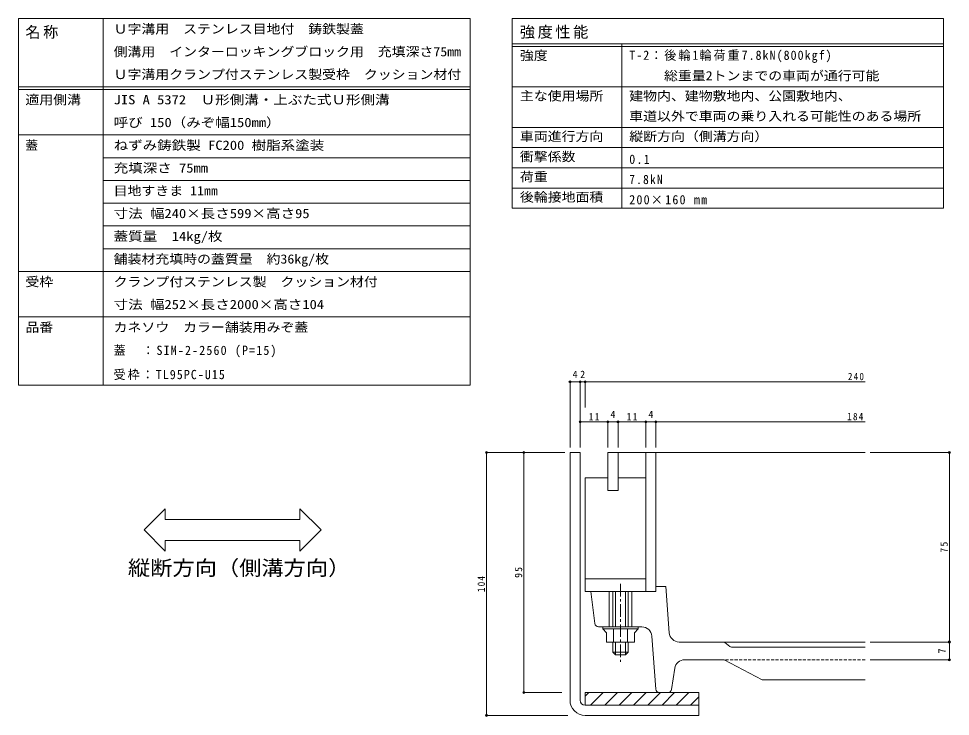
# Model space of a CAD drawing. Units: millimetres, scale not verified, with parts at other scales. Extents: x -1121 to 1161, y -824 to 816.
# Drawn here: x 55 to 1161, y -12 to 816 of the extents above; entities that cross this region are included whole.
import ezdxf
from ezdxf.enums import TextEntityAlignment as Align

# ---------------------------------------------------------------- set-up
doc = ezdxf.new("R2010")
doc.units = ezdxf.units.MM
doc.header["$LTSCALE"] = 3
doc.header["$PDMODE"] = 32
doc.header["$PDSIZE"] = 2.4
doc.linetypes.add('CHAIN1', pattern=[8, 5, -1, 1, -1])
doc.linetypes.add('DASHED1', pattern=[1.8, 1.2, -0.6])
for name, color, linetype, lineweight in [('4-5', 7, 'Continuous', 9), ('F-1_F-1ﾚｲﾔ', 2, 'Continuous', 9), ('F-2_F-2ﾚｲﾔ', 3, 'Continuous', 9), ('F-4_F-4ﾚｲﾔ', 7, 'Continuous', 9), ('F-F_F-Fﾚｲﾔ', 3, 'Continuous', 9)]:
    doc.layers.add(name, color=color, linetype=linetype, lineweight=lineweight)
doc.styles.add('ＭＳ ゴシック', font='')
doc.styles.get('ＭＳ ゴシック').set_extended_font_data('MS Gothic')

msp = doc.modelspace()

# ---------------------------------------------------------------- linework, layer by layer
at = {"layer": '4-5'}
for p, q in [((204.345, 209.546), (229.345, 234.546)), ((229.345, 222.046), (229.345, 234.546)), ((414.293, 209.546), (389.293, 234.546)), ((389.293, 222.046), (389.293, 234.546)), ((229.345, 222.046), (389.293, 222.046)), ((204.345, 209.546), (229.345, 184.546)), ((414.293, 209.546), (389.293, 184.546)), ((229.345, 184.546), (229.345, 197.046)), ((229.345, 197.046), (389.293, 197.046)), ((389.293, 184.546), (389.293, 197.046))]:
    msp.add_line(p, q, dxfattribs=at)
at = {"layer": 'F-1_F-1ﾚｲﾔ'}
for p, q in [((709.85, 301.595), (721.85, 301.595)), ((709.85, 7.595), (709.85, 301.595)), ((721.85, 7.595), (721.85, 301.595)), ((727.85, 16.595), (727.85, 1.595)), ((862.85, 16.595), (727.85, 16.595)), ((732.252, 16.595), (727.85, 12.193)), ((749.223, 16.595), (734.222, 1.595)), ((766.193, 16.595), (751.193, 1.595)), ((783.164, 16.595), (768.164, 1.595)), ((800.134, 16.595), (785.134, 1.595)), ((817.105, 16.595), (802.105, 1.595)), ((834.075, 16.595), (819.075, 1.595)), ((851.046, 16.595), (836.046, 1.595)), ((862.85, 11.429), (853.017, 1.595)), ((862.85, 16.595), (862.85, -10.405)), ((727.85, 1.595), (862.85, 1.595)), ((727.85, -10.405), (862.85, -10.405))]:
    msp.add_line(p, q, dxfattribs=at)
for radius in [18, 6]:
    msp.add_arc((727.85, 7.595), radius, 180, 270, dxfattribs=at)
at = {"layer": 'F-2_F-2ﾚｲﾔ'}
for p, q in [((754.85, 301.595), (1060.113, 301.595)), ((766.85, 256.595), (766.85, 301.595)), ((799.85, 136.595), (799.85, 301.595)), ((811.85, 136.595), (811.85, 301.595)), ((727.85, 271.595), (727.85, 151.595)), ((754.85, 271.595), (727.85, 271.595)), ((799.85, 271.595), (766.85, 271.595)), ((799.85, 151.595), (727.85, 151.595)), ((739.357, 98.536), (734.6, 136.595)), ((756.35, 136.595), (756.35, 94.594)), ((760.85, 136.595), (760.85, 94.594)), ((763.85, 94.594), (763.85, 136.595)), ((775.85, 94.594), (775.85, 136.595)), ((778.85, 136.595), (778.85, 94.594)), ((783.35, 136.595), (783.35, 94.594)), ((823.459, 142.595), (811.85, 142.595)), ((827.576, 87.698), (823.459, 142.595)), ((743.823, 94.594), (795.105, 94.594)), ((748.85, 94.594), (748.85, 92.193)), ((790.85, 92.193), (748.85, 92.193)), ((748.85, 92.193), (753.275, 87.395)), ((761.562, 92.193), (761.562, 76.594)), ((778.137, 92.193), (778.137, 76.594)), ((790.85, 92.193), (786.425, 87.395)), ((790.85, 94.594), (790.85, 92.193)), ((753.275, 87.395), (753.275, 76.594)), ((811.552, 20.775), (807.075, 83.448)), ((760.85, 76.594), (760.85, 64.594)), ((763.85, 61.594), (763.85, 76.594)), ((775.85, 76.594), (775.85, 61.594)), ((778.85, 76.594), (778.85, 64.594)), ((1060.113, 76.595), (839.543, 76.595)), ((899.528, 71.253), (893.672, 75.938)), ((1060.113, 70.595), (901.402, 70.595)), ((778.85, 64.594), (760.85, 64.594)), ((763.85, 61.594), (760.85, 64.594)), ((775.85, 61.594), (763.85, 61.594)), ((778.85, 64.594), (775.85, 61.594)), ((846.145, 55.595), (892.85, 55.595)), ((892.85, 55.595), (937.85, 31.595)), ((834.285, 45.42), (830.437, 20.411)), ((1060.113, 31.595), (937.85, 31.595)), ((825.989, 16.595), (816.04, 16.595))]:
    msp.add_line(p, q, dxfattribs=at)
at = {"layer": 'F-2_F-2ﾚｲﾔ', "linetype": 'CHAIN1'}
msp.add_line((769.85, 145.595), (769.85, 53.216), dxfattribs=at)
at = {"layer": 'F-2_F-2ﾚｲﾔ', "linetype": 'DASHED1'}
msp.add_line((1060.113, 55.595), (892.85, 55.595), dxfattribs=at)
at = {"layer": 'F-2_F-2ﾚｲﾔ'}
for points in [[(766.85, 256.595), (754.85, 256.595), (754.85, 301.595)], [(811.85, 136.595), (727.85, 136.595), (727.85, 151.595)], [(786.425, 87.395), (786.425, 76.594), (753.275, 76.594)]]:
    msp.add_lwpolyline(points, dxfattribs=at)
for centre, radius, start, end in [((743.823, 99.094), 4.5, 187.12668, 270), ((795.105, 82.594), 12, 4.08583, 90), ((839.543, 88.595), 12, 184.28883, 270), ((891.797, 73.596), 3, 51.33894, 90), ((901.402, 73.596), 3, 231.33894, 270), ((846.145, 43.595), 12, 90, 171.254), ((816.04, 21.096), 4.5, 184.0858, 270), ((825.989, 21.096), 4.5, 270, 351.25363)]:
    msp.add_arc(centre, radius, start, end, dxfattribs=at)
at = {"layer": 'F-4_F-4ﾚｲﾔ'}
for p, q in [((709.85, 386.295), (709.85, 307.595)), ((709.85, 385.395), (721.85, 385.395)), ((721.85, 386.295), (721.85, 307.595)), ((721.85, 385.395), (727.85, 385.395)), ((727.85, 386.295), (727.85, 355.073)), ((727.85, 385.395), (1060.113, 385.395)), ((754.85, 337.847), (721.85, 337.847)), ((754.85, 338.747), (754.85, 307.595)), ((766.85, 337.847), (754.85, 337.847)), ((766.85, 338.747), (766.85, 307.595)), ((799.85, 337.847), (766.85, 337.847)), ((799.85, 338.747), (799.85, 307.595)), ((799.85, 337.847), (811.85, 337.847)), ((811.85, 338.747), (811.85, 307.595)), ((811.85, 337.847), (1060.113, 337.847)), ((609.89, 301.595), (703.85, 301.595)), ((610.79, 301.595), (610.79, -10.405)), ((654.988, 301.595), (654.988, 16.595)), ((1161.11, 301.595), (1066.113, 301.595)), ((1160.21, 301.595), (1160.21, 76.595)), ((1161.11, 76.595), (1066.113, 76.595)), ((1160.21, 76.595), (1160.21, 55.595)), ((1161.11, 55.595), (1066.113, 55.595)), ((654.088, 16.595), (700.214, 16.595)), ((609.89, -10.405), (707.409, -10.405))]:
    msp.add_line(p, q, dxfattribs=at)
for p in [(709.85, 385.395), (721.85, 385.395), (727.85, 385.395), (721.85, 337.847), (754.85, 337.847), (766.85, 337.847), (799.85, 337.847), (811.85, 337.847), (610.79, 301.595), (654.988, 301.595), (1160.21, 301.595), (1160.21, 76.595), (1160.21, 55.595), (654.988, 16.595), (610.79, -10.405)]:
    msp.add_point(p, dxfattribs=at)
at = {"layer": 'F-F_F-Fﾚｲﾔ', "color": 7}
for p, q in [((55.268, 816.339), (591.338, 816.339)), ((55.268, 816.339), (55.268, 381.339)), ((155.641, 816.339), (155.641, 381.339)), ((591.338, 816.339), (591.338, 381.339)), ((641.36, 816.339), (641.36, 591.339)), ((641.36, 816.339), (1153.446, 816.339)), ((1153.446, 816.339), (1153.446, 591.339)), ((641.36, 786.339), (1153.446, 786.339)), ((771.182, 786.339), (771.182, 591.339)), ((641.36, 783.339), (1153.446, 783.339)), ((55.268, 735.339), (591.338, 735.339)), ((55.268, 732.339), (591.338, 732.339)), ((641.36, 735.339), (1153.446, 735.339)), ((641.36, 687.339), (1153.446, 687.339)), ((55.268, 678.339), (591.338, 678.339)), ((641.36, 663.339), (1153.446, 663.339)), ((155.641, 651.339), (591.338, 651.339)), ((641.36, 639.339), (1153.446, 639.339)), ((155.641, 624.339), (591.338, 624.339)), ((641.36, 615.339), (1153.446, 615.339)), ((155.641, 597.339), (591.338, 597.339)), ((641.36, 591.339), (1153.446, 591.339)), ((155.641, 570.339), (591.338, 570.339)), ((155.641, 543.339), (591.338, 543.339)), ((55.268, 516.339), (591.338, 516.339)), ((55.268, 462.339), (591.338, 462.339)), ((55.268, 381.339), (591.338, 381.339))]:
    msp.add_line(p, q, dxfattribs=at)

# ---------------------------------------------------------------- texts
at = {"layer": '4-5', "color": 6, "style": 'ＭＳ ゴシック', "width": 1.1}
msp.add_text('縦断方向（側溝方向）', height=17.6, dxfattribs=at).set_placement((185.021, 150.507), align=Align.BOTTOM_LEFT)
at = {"layer": 'F-4_F-4ﾚｲﾔ', "color": 2, "style": 'ＭＳ ゴシック'}
for s, p in [('4', (712.85, 387.195)), ('2', (721.85, 387.195)), ('4', (757.85, 339.647)), ('4', (802.85, 339.647))]:
    msp.add_text(s, height=8.798, dxfattribs=at).set_placement(p, align=Align.BOTTOM_LEFT)
msp.add_text('7', height=8.798, rotation=90, dxfattribs=at).set_placement((1158.41, 63.095), align=Align.BOTTOM_LEFT)
at = {"layer": 'F-4_F-4ﾚｲﾔ', "color": 2, "char_height": 8.798, "attachment_point": 7, "style": 'ＭＳ ゴシック'}
for s, insert in [('\\T1.27;\\W0.9;240', (1039.736, 387.195)), ('\\T1.27;\\W0.95;11', (731.975, 339.647)), ('\\T1.27;\\W0.95;11', (776.975, 339.647)), ('\\T1.27;\\W0.9;184', (1038.965, 339.647))]:
    msp.add_mtext(s, dxfattribs=dict(at, insert=insert))
at = {"layer": 'F-4_F-4ﾚｲﾔ', "color": 2, "char_height": 8.798, "attachment_point": 7, "rotation": 90, "style": 'ＭＳ ゴシック'}
for s, insert in [('\\T1.27;\\W0.95;75', (1158.41, 182.72)), ('\\T1.27;\\W0.95;95', (653.188, 152.72)), ('\\T1.27;\\W0.9;104', (608.99, 135.845))]:
    msp.add_mtext(s, dxfattribs=dict(at, insert=insert))
at = {"layer": 'F-F_F-Fﾚｲﾔ', "style": 'ＭＳ ゴシック'}
for s, width, p in [('Ｕ字溝用\u3000ステンレス目地付\u3000鋳鉄製蓋', 1.1, (168.041, 795.339)), ('側溝用\u3000インターロッキングブロック用\u3000充填深さ75mm', 1.1, (168.041, 768.339)), ('強度', 1.1, (650.36, 763.839)), ('Ｕ字溝用クランプ付ステンレス製受枠\u3000クッション材付', 1.1, (168.041, 741.339)), ('\u3000\u3000 総重量2トンまでの車両が通行可能', 1.1, (780.182, 739.839)), ('主な使用場所', 1.1, (650.36, 715.839)), ('建物内、建物敷地内、公園敷地内、', 1.1, (780.182, 715.839)), ('適用側溝', 1.1, (63.253, 711.339)), ('JIS A 5372\u3000Ｕ形側溝・上ぶた式Ｕ形側溝', 1.15, (168.041, 711.339)), ('呼び 150（みぞ幅150mm）', 1.15, (168.041, 684.339)), ('車道以外で車両の乗り入れる可能性のある場所', 1.1, (780.182, 691.839)), ('車両進行方向', 1.1, (650.36, 667.839)), ('縦断方向（側溝方向）', 1.1, (780.182, 667.839)), ('ねずみ鋳鉄製 FC200 樹脂系塗装', 1.15, (168.041, 657.338)), ('衝撃係数', 1.1, (650.36, 643.839)), ('充填深さ 75mm', 1.15, (168.041, 630.339)), ('荷重', 1.1, (650.36, 619.839)), ('目地すきま 11㎜', 1.1, (168.041, 603.339)), ('後輪接地面積', 1.1, (650.36, 595.839)), ('寸法 幅240×長さ599×高さ95', 1.15, (168.041, 576.339)), ('蓋質量\u300014kg/枚', 1.15, (168.041, 549.339)), ('舗装材充填時の蓋質量\u3000約36kg/枚', 1.1, (168.041, 522.339)), ('受枠', 1.1, (63.253, 495.339)), ('クランプ付ステンレス製\u3000クッション材付', 1.1, (168.041, 495.339)), ('寸法 幅252×長さ2000×高さ104', 1.15, (168.041, 468.339)), ('品番', 1.1, (63.253, 441.339)), ('カネソウ\u3000カラー舗装用みぞ蓋', 1.1, (168.041, 441.339))]:
    msp.add_text(s, height=11, dxfattribs=dict(at, width=width)).set_placement(p, align=Align.BOTTOM_LEFT)
msp.add_text('蓋', height=11, dxfattribs=at).set_placement((63.253, 657.338), align=Align.BOTTOM_LEFT)
at = {"layer": 'F-F_F-Fﾚｲﾔ', "attachment_point": 7, "style": 'ＭＳ ゴシック'}
for s, insert, char_height in [('\\T1.17;名称', (63.253, 792.339), 13.2), ('\\T1.17;強度性能', (650.36, 792.339), 13.2), ('\\T1.17;\\W0.95;T-2：後輪1輪荷重7.8kN(800kgf)', (780.182, 763.839), 11), ('\\T1.21;\\W0.95;0.1', (780.182, 643.839), 11), ('\\T1.22;\\W0.9;7.8kN', (780.182, 619.839), 11), ('\\T1.2;\\W0.95;200×160\\~mm', (780.182, 595.839), 11), ('\\T1.19;\\W0.95;蓋\u3000：SIM-2-2560\\~(P=15)', (168.041, 414.339), 11), ('\\T1.17;\\W0.95;受枠：TL95PC-U15', (168.041, 387.339), 11)]:
    msp.add_mtext(s, dxfattribs=dict(at, insert=insert, char_height=char_height))

doc.saveas('drawing.dxf')
